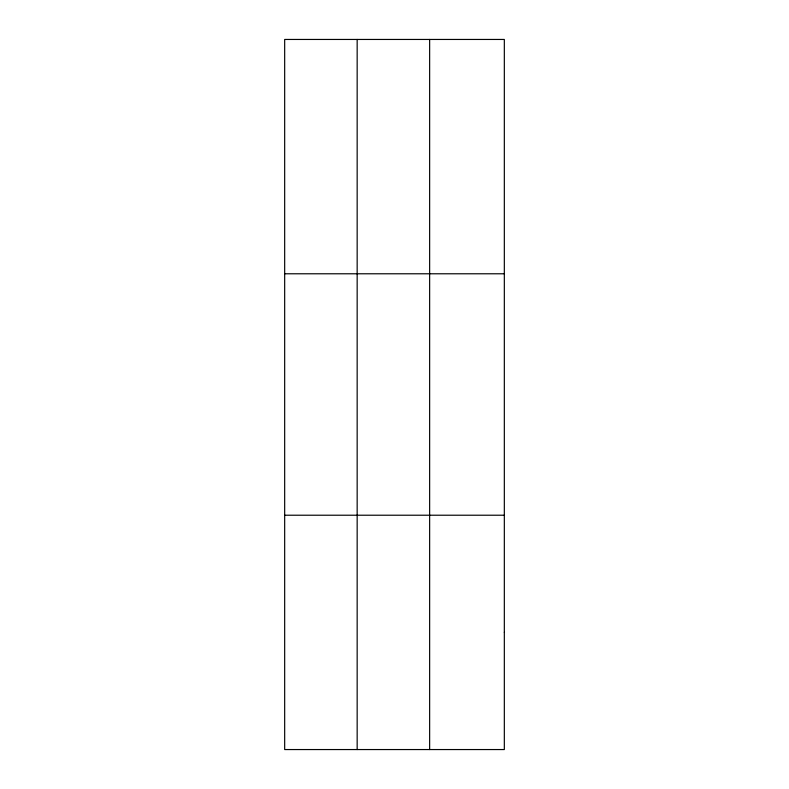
<?xml version="1.0" encoding="UTF-8"?>
<svg xmlns="http://www.w3.org/2000/svg" width="789" height="789" viewBox="0 0 789 789"><rect width="100%" height="100%" fill="white"/><g stroke="black" fill="none" stroke-linecap="round" stroke-linejoin="round"><path stroke-width="1.18" d="M357.161 749.55L357.161 39.45M429.64 749.55L429.64 39.45M284.671 273.783L504.329 273.783M284.671 515.217L504.329 515.217M504.329 632.384L504.329 749.55L284.671 749.55L284.671 39.45L504.329 39.45L504.329 632.384"/></g></svg>
